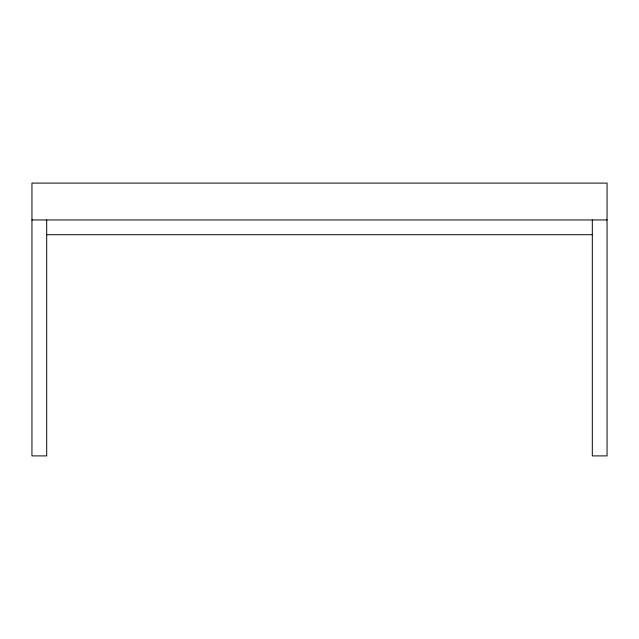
<?xml version="1.0" encoding="UTF-8"?>
<svg xmlns="http://www.w3.org/2000/svg" width="639" height="639" viewBox="0 0 639 639"><rect width="100%" height="100%" fill="white"/><g stroke="black" fill="none" stroke-linecap="round" stroke-linejoin="round"><path stroke-width="0.96" d="M31.95 219.96L607.05 219.96M46.695 234.713L592.305 234.713M592.305 219.96L592.305 455.903L607.05 455.903L607.05 183.097L31.95 183.097L31.95 455.903L46.695 455.903L46.695 219.96"/></g></svg>
